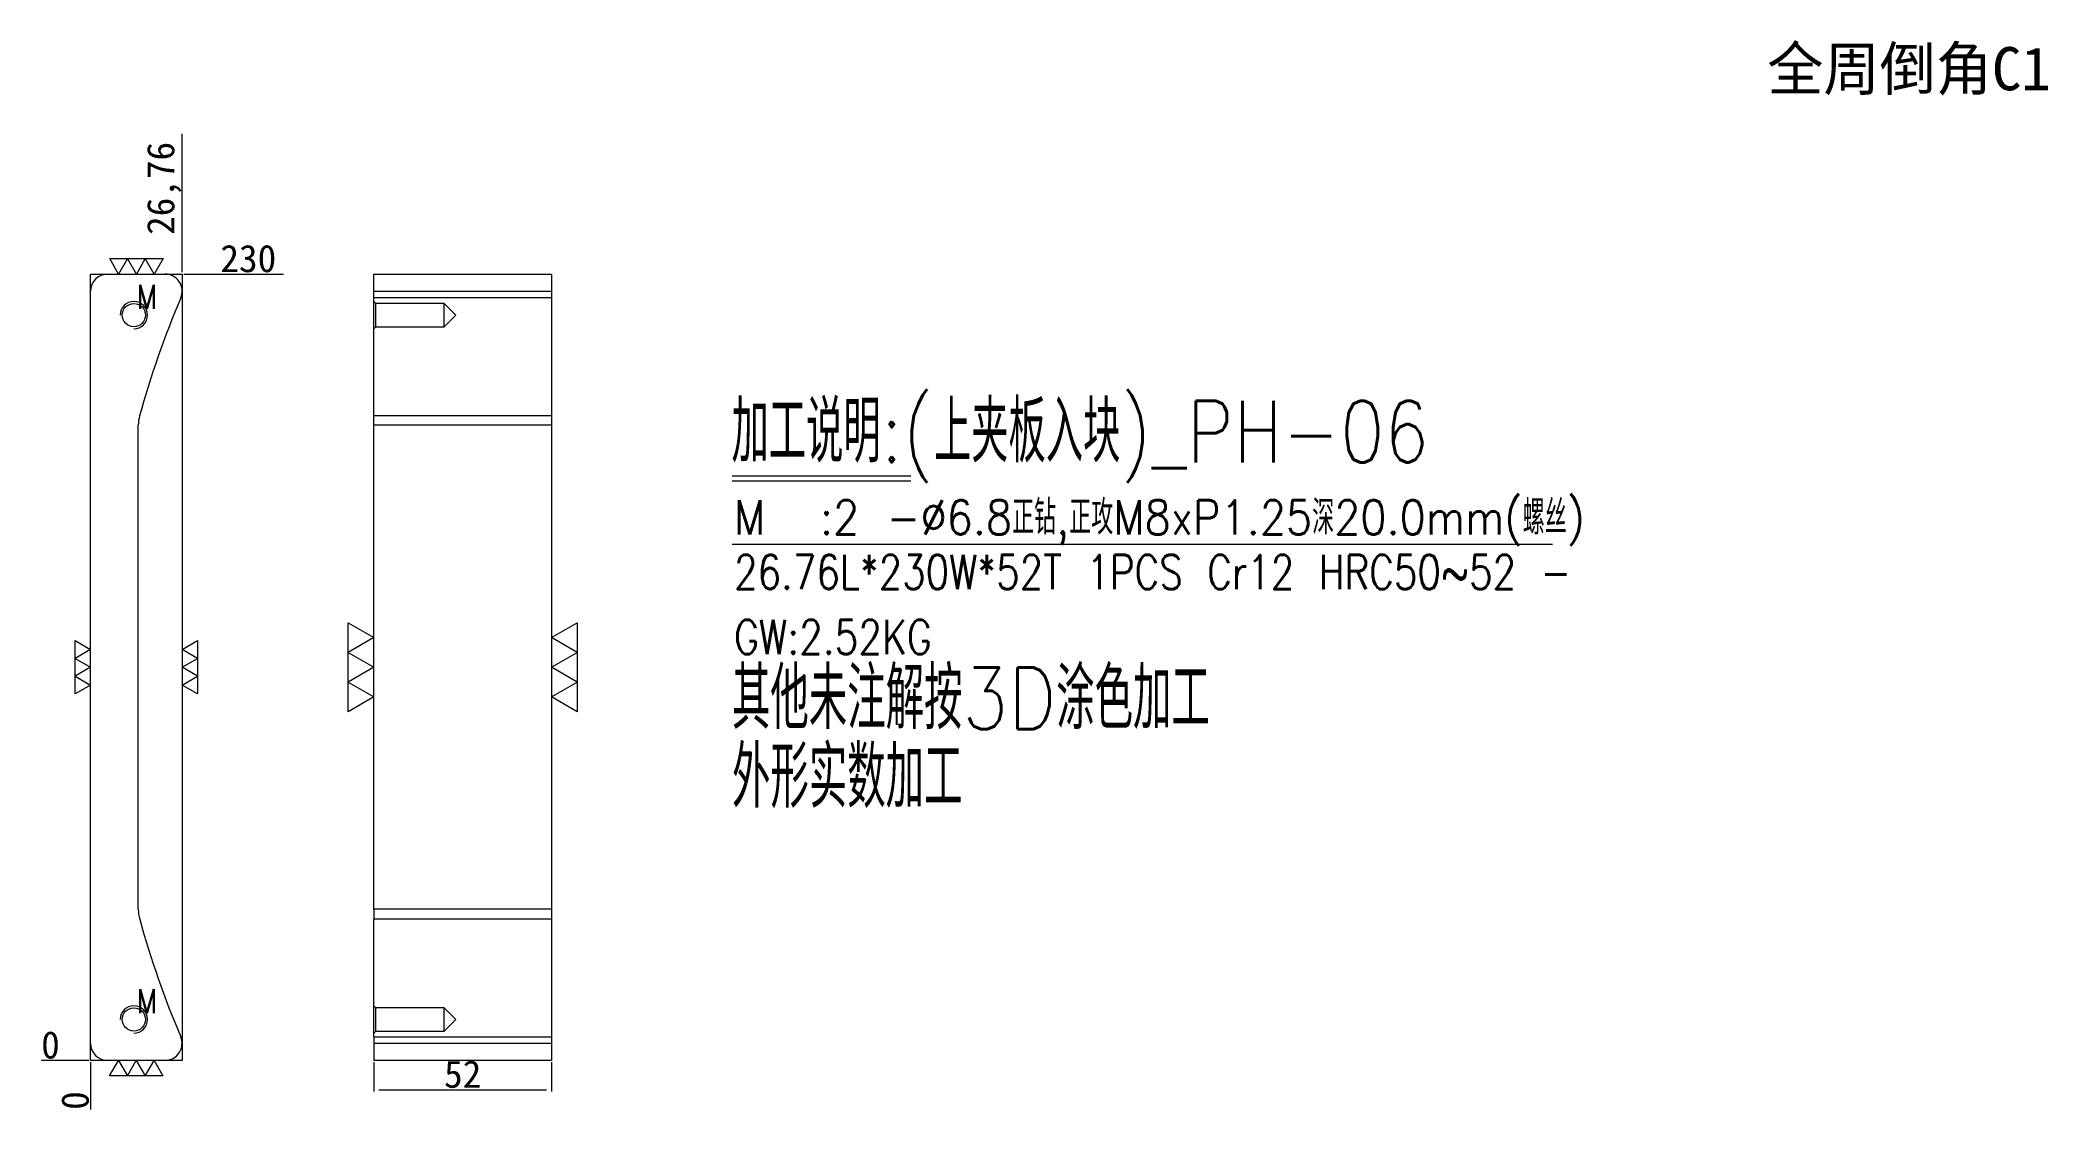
# Model space of a CAD drawing. Header units: millimetres. Extents: x 17323 to 17910, y 59849 to 60162.
import ezdxf
from ezdxf.enums import TextEntityAlignment as Align

# ---------------------------------------------------------------- set-up
doc = ezdxf.new("R2010")
doc.units = ezdxf.units.MM
doc.linetypes.add('DASHED', pattern=[0])
doc.layers.add('dim', color=4, linetype='Continuous')
doc.layers.add('PH', color=7, linetype='Continuous')
doc.styles.add('_PUG_ERP', font='txt')
doc.styles.add('chinesef_fs', font='txt.shx', dxfattribs={"bigfont": 'gbcbig.shx'})
doc.dimstyles.new('_PUG_ERP', dxfattribs={"dimtxt": 8, "dimasz": 1.5, "dimexe": 0.5, "dimexo": 0.5, "dimgap": 0.5, "dimtad": 1, "dimtxsty": '_PUG_ERP', "dimblk": 'CLOSEDBLANK', "dimcen": 0, "dimclrd": 4, "dimclre": 4, "dimclrt": 3, "dimazin": 3, "dimtfac": 1, "dimtmove": 0, "dimatfit": 3, "dimldrblk": 'CLOSEDBLANK', "dimlwd": 9, "dimlwe": 9})

# ---------------------------------------------------------------- blocks, each defined once
blk = doc.blocks.new('*D733')
at = {"layer": 'Defpoints', "color": 0}
for p in [(17364.36, 60093.32), (17372.91, 60093.32), (17337.6, 59863.32)]:
    blk.add_point(p, dxfattribs=at)
at = {"layer": 'dim', "color": 4, "lineweight": 9}
for p, q in [((17364.86, 60093.32), (17367.36, 60093.32)), ((17367.36, 60093.32), (17369.91, 60093.32)), ((17369.91, 60093.32), (17393.98, 60093.32))]:
    blk.add_line(p, q, dxfattribs=at)
at = {"layer": 'dim', "color": 3, "lineweight": 13, "insert": (17383.7, 60097.82), "char_height": 8, "attachment_point": 5, "style": '_PUG_ERP'}
blk.add_mtext('230', dxfattribs=at)
blk = doc.blocks.new('_ClosedBlank')
blk = doc.blocks.new('*D734')
at = {"layer": 'Defpoints', "color": 0}
for p in [(17329.05, 59863.32), (17337.6, 59863.32), (17337.6, 59863.32)]:
    blk.add_point(p, dxfattribs=at)
at = {"layer": 'dim', "color": 4, "lineweight": 9}
blk.add_line((17337.1, 59863.32), (17323.22, 59863.32), dxfattribs=at)
at = {"layer": 'dim', "color": 3, "lineweight": 13, "insert": (17325.88, 59867.82), "char_height": 8, "attachment_point": 5, "style": '_PUG_ERP'}
blk.add_mtext('0', dxfattribs=at)
blk = doc.blocks.new('*D735')
at = {"layer": 'Defpoints', "color": 0}
for p in [(17337.6, 59863.32), (17337.6, 59863.32), (17337.6, 59854.77)]:
    blk.add_point(p, dxfattribs=at)
at = {"layer": 'dim', "color": 4, "lineweight": 9}
blk.add_line((17337.6, 59862.82), (17337.6, 59848.94), dxfattribs=at)
at = {"layer": 'dim', "color": 3, "lineweight": 13, "insert": (17333.1, 59851.6), "char_height": 8, "attachment_point": 5, "rotation": 90, "style": '_PUG_ERP'}
blk.add_mtext('0', dxfattribs=at)
blk = doc.blocks.new('*D736')
at = {"layer": 'Defpoints', "color": 0}
for p in [(17364.36, 60101.87), (17364.36, 60093.32), (17337.6, 59863.32)]:
    blk.add_point(p, dxfattribs=at)
at = {"layer": 'dim', "color": 4, "lineweight": 9}
for p, q in [((17364.36, 60098.87), (17364.36, 60134.37)), ((17364.36, 60096.32), (17364.36, 60098.87)), ((17364.36, 60093.82), (17364.36, 60096.32))]:
    blk.add_line(p, q, dxfattribs=at)
at = {"layer": 'dim', "color": 3, "lineweight": 13, "insert": (17359.1, 60118.37), "char_height": 8, "attachment_point": 5, "rotation": 90, "style": '_PUG_ERP'}
blk.add_mtext('26,76', dxfattribs=at)
blk = doc.blocks.new('*D737')
at = {"layer": 'Defpoints', "color": 0}
for p in [(17420.36, 59863.32), (17472.36, 59863.32), (17472.36, 59854.77)]:
    blk.add_point(p, dxfattribs=at)
at = {"layer": 'dim', "color": 4, "lineweight": 9}
for p, q in [((17420.36, 59862.82), (17420.36, 59854.27)), ((17472.36, 59862.82), (17472.36, 59854.27)), ((17421.86, 59854.77), (17470.86, 59854.77))]:
    blk.add_line(p, q, dxfattribs=at)
at = {"layer": 'dim', "color": 3, "lineweight": 13, "insert": (17446.36, 59859.27), "char_height": 8, "attachment_point": 5, "style": '_PUG_ERP'}
blk.add_mtext('52', dxfattribs=at)

msp = doc.modelspace()

# ---------------------------------------------------------------- linework, layer by layer
at = {"layer": 'dim', "color": 8, "linetype": 'Continuous', "lineweight": 18}
for p, q in [((17525.162, 60034.319), (17577.326, 60034.319)), ((17525.162, 60032.819), (17577.326, 60032.819)), ((17525.162, 60014.319), (17764.922, 60014.319))]:
    msp.add_line(p, q, dxfattribs=at)
at = {"layer": 'dim', "lineweight": 13}
for points in [[(17358.775, 60097.819), (17356.177, 60093.319), (17353.579, 60097.819), (17350.98, 60093.319), (17348.382, 60097.819), (17345.784, 60093.319), (17343.186, 60097.819), (17358.775, 60097.819)], [(17412.862, 59991.309), (17420.362, 59986.979), (17412.862, 59982.649), (17420.362, 59978.319), (17412.862, 59973.988), (17420.362, 59969.658), (17412.862, 59965.328), (17412.862, 59991.309)], [(17479.862, 59965.328), (17472.362, 59969.658), (17479.862, 59973.988), (17472.362, 59978.319), (17479.862, 59982.649), (17472.362, 59986.979), (17479.862, 59991.309), (17479.862, 59965.328)], [(17333.099, 59986.113), (17337.599, 59983.515), (17333.099, 59980.917), (17337.599, 59978.319), (17333.099, 59975.721), (17337.599, 59973.122), (17333.099, 59970.524), (17333.099, 59986.113)], [(17368.862, 59970.524), (17364.362, 59973.122), (17368.862, 59975.721), (17364.362, 59978.319), (17368.862, 59980.917), (17364.362, 59983.515), (17368.862, 59986.113), (17368.862, 59970.524)], [(17343.172, 59858.819), (17345.77, 59863.319), (17348.368, 59858.819), (17350.966, 59863.319), (17353.564, 59858.819), (17356.162, 59863.319), (17358.76, 59858.819), (17343.172, 59858.819)]]:
    msp.add_lwpolyline(points, close=True, dxfattribs=at)
at = {"layer": 'dim', "color": 252, "linetype": 'DASHED', "lineweight": 13, "ltscale": 0.2}
msp.add_lwpolyline([(17364.362, 60093.319), (17364.362, 59863.319), (17337.599, 59863.319), (17337.599, 60093.319)], close=True, dxfattribs=at)
at = {"layer": 'PH', "color": 21, "linetype": 'Continuous', "lineweight": 18}
for p, q in [((17337.599, 59868.319), (17337.599, 60088.319)), ((17342.599, 60093.319), (17359.362, 60093.319)), ((17420.362, 60086.363), (17420.362, 60093.319)), ((17420.362, 60093.319), (17472.362, 60093.319)), ((17472.362, 60093.319), (17472.362, 60086.363)), ((17420.362, 60051.871), (17420.362, 60086.363)), ((17472.362, 60086.363), (17472.362, 60051.871)), ((17351.549, 59907.562), (17351.549, 60049.075)), ((17420.362, 60049.075), (17420.362, 60051.871)), ((17420.362, 59907.562), (17420.362, 60049.075)), ((17472.362, 60051.871), (17472.362, 60049.075)), ((17472.362, 60049.075), (17472.362, 59907.562)), ((17420.362, 59907.562), (17420.362, 59904.63)), ((17472.362, 59907.562), (17472.362, 59904.63)), ((17420.362, 59870.273), (17420.362, 59904.63)), ((17472.362, 59904.63), (17472.362, 59870.273)), ((17420.362, 59870.273), (17420.362, 59863.319)), ((17472.362, 59870.273), (17472.362, 59863.319)), ((17359.333, 59863.319), (17342.599, 59863.319)), ((17472.362, 59863.319), (17420.362, 59863.319))]:
    msp.add_line(p, q, dxfattribs=at)
at = {"layer": 'PH', "color": 155, "linetype": 'DASHED', "lineweight": 13, "ltscale": 0.350037}
for p, q in [((17420.362, 60088.319), (17472.362, 60088.319)), ((17472.362, 59868.319), (17420.362, 59868.319))]:
    msp.add_line(p, q, dxfattribs=at)
at = {"layer": 'PH', "color": 155, "linetype": 'Continuous', "lineweight": 18}
for p, q in [((17472.362, 60086.363), (17420.362, 60086.363)), ((17472.362, 60051.871), (17420.362, 60051.871)), ((17472.362, 60049.075), (17420.362, 60049.075)), ((17472.362, 59907.562), (17420.362, 59907.562)), ((17472.362, 59904.63), (17420.362, 59904.63)), ((17420.362, 59870.273), (17472.362, 59870.273))]:
    msp.add_line(p, q, dxfattribs=at)
at = {"layer": 'PH', "color": 5, "linetype": 'DASHED', "lineweight": 13, "ltscale": 0.350037}
for p, q in [((17420.959, 60084.722), (17420.362, 60085.319)), ((17440.942, 60084.722), (17420.959, 60084.722)), ((17420.959, 60081.319), (17420.959, 60084.722)), ((17444.345, 60081.319), (17440.942, 60084.722)), ((17440.942, 60081.319), (17440.942, 60084.722)), ((17420.362, 60077.319), (17420.959, 60077.916)), ((17420.959, 60077.916), (17420.959, 60081.319)), ((17420.959, 60077.916), (17440.942, 60077.916)), ((17440.942, 60077.916), (17444.345, 60081.319)), ((17440.942, 60077.916), (17440.942, 60081.319)), ((17420.959, 59878.722), (17420.362, 59879.319)), ((17440.942, 59878.722), (17420.959, 59878.722)), ((17420.959, 59875.319), (17420.959, 59878.722)), ((17444.345, 59875.319), (17440.942, 59878.722)), ((17440.942, 59875.319), (17440.942, 59878.722)), ((17420.362, 59871.319), (17420.959, 59871.916)), ((17420.959, 59871.916), (17420.959, 59875.319)), ((17420.959, 59871.916), (17440.942, 59871.916)), ((17440.942, 59871.916), (17444.345, 59875.319)), ((17440.942, 59871.916), (17440.942, 59875.319))]:
    msp.add_line(p, q, dxfattribs=at)
at = {"layer": 'PH', "color": 42, "linetype": 'Continuous', "lineweight": 18}
for centre in [(17350.248, 60081.319), (17350.248, 59875.319)]:
    msp.add_circle(centre, 3.403, dxfattribs=at)
at = {"layer": 'PH', "color": 21, "linetype": 'Continuous', "lineweight": 18}
for centre, radius, start, end in [((17342.599, 60088.319), 5, 90, 180), ((17359.362, 60088.319), 5, 336.973247, 89.999967), ((17618.249, 59978.285), 276.3, 156.973166, 164.554088), ((17362.049, 60049.075), 10.5, 164.554069, 180), ((17362.549, 59907.562), 11, 180, 195.460614), ((17618.249, 59978.285), 276.3, 195.460551, 203.011819), ((17342.599, 59868.319), 5, 180, 270), ((17359.333, 59868.319), 5, 270, 23.011823)]:
    msp.add_arc(centre, radius, start, end, dxfattribs=at)
at = {"layer": 'PH', "color": 42, "linetype": 'Continuous', "lineweight": 13}
for centre in [(17350.248, 60081.319), (17350.248, 59875.319)]:
    msp.add_arc(centre, 4, 270, 180, dxfattribs=at)

# ---------------------------------------------------------------- texts
at = {"layer": 'dim'}
msp.add_text('全周倒角C1', height=12.6263, dxfattribs=at).set_placement((17869.115, 60153.646), align=Align.MIDDLE)
at = {"layer": 'dim', "color": 4, "lineweight": 13, "style": 'chinesef_fs'}
for s, height, width, p in [('M', 7, 0.8408, (17351.044, 60083.171)), ('加工说明:(上夹板入块)_PH-06', 18, 0.8409, (17524.948, 60038.235)), ('M  :2 -%%c6.8正钻,正攻M8xP1.25深20.0mm(螺丝)', 10, 0.8929, (17525.692, 60017.161)), ('26.76L*230W*52T 1PCS Cr12 HRC50~52 - ', 10, 0.8016, (17525.692, 60001.161)), ('GW:2.52KG ', 10, 0.8074, (17525.692, 59982.161)), ('M', 7, 0.8408, (17351.044, 59877.171))]:
    msp.add_text(s, height=height, dxfattribs=dict(at, width=width)).set_placement(p)
at = {"layer": 'dim', "color": 21, "lineweight": 13, "style": 'chinesef_fs', "width": 0.8663}
for s, p in [('其他未注解按3D涂色加工', (17525.084, 59960.235)), ('外形实数加工', (17525.084, 59937.185))]:
    msp.add_text(s, height=18, dxfattribs=at).set_placement(p)

# ---------------------------------------------------------------- dimensions: what is measured, and where the dimension line sits
at = {"layer": 'dim', "lineweight": 13}
for feature_location, offset, dtype, origin, picture, middle in [((17364.362, 60093.319), (0, 8.55), 1, (17337.599, 59863.319), '*D736', (17359.1, 60118.369)), ((17364.362, 60093.319), (8.55, 0), 0, (17337.599, 59863.319), '*D733', (17383.698, 60097.819)), ((17337.598732576, 59863.318581266), (-8.55, 0), 0, (17337.598732576, 59863.318581266), '*D734', (17325.88206591, 59867.818581266)), ((17337.598732576, 59863.318581266), (0, -8.55), 1, (17337.598732576, 59863.318581266), '*D735', (17333.098732576, 59851.601914599))]:
    dim = msp.add_ordinate_dim(feature_location=feature_location, offset=offset, dtype=dtype, origin=origin, dimstyle='_PUG_ERP', dxfattribs=at)
    dim.commit()
    dim.dimension.update_dxf_attribs({"geometry": picture, "text_midpoint": middle})
dim = msp.add_linear_dim(base=(17472.362, 59854.769), p1=(17420.362, 59863.319), p2=(17472.362, 59863.319), dimstyle='_PUG_ERP', dxfattribs=at)
dim.commit()
dim.dimension.update_dxf_attribs({"geometry": '*D737', "text_midpoint": (17446.362, 59859.269)})

doc.saveas('drawing.dxf')
